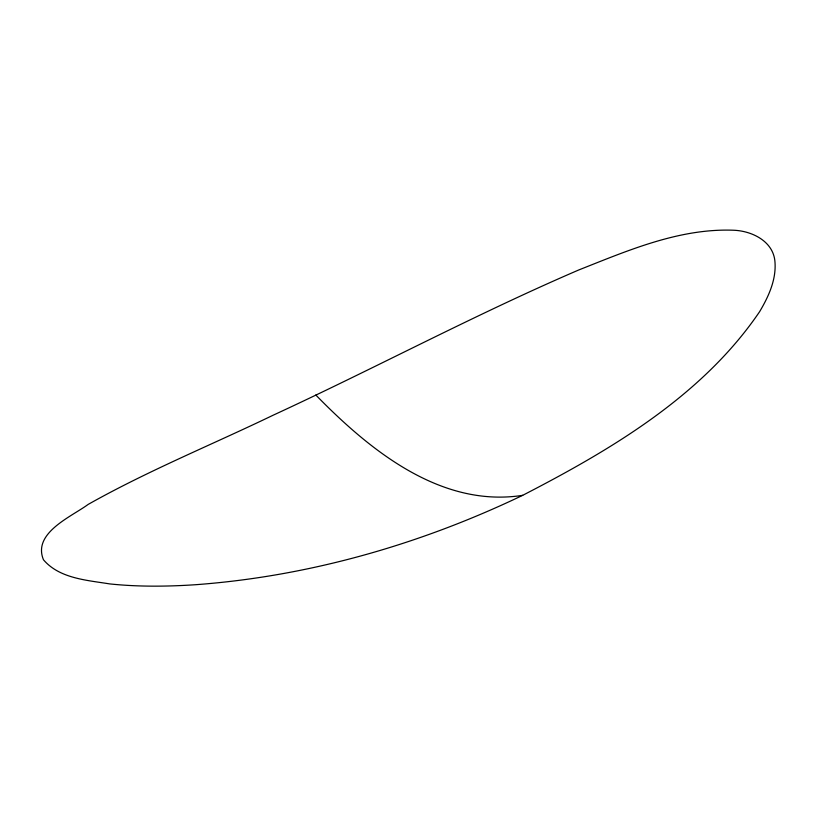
<?xml version="1.0" encoding="UTF-8"?>
<svg xmlns="http://www.w3.org/2000/svg" width="816" height="816" viewBox="0 0 816 816"><rect width="100%" height="100%" fill="white"/><g stroke="black" fill="none" stroke-linecap="round" stroke-linejoin="round"><path stroke-width="1.22" d="M522.689 495.332C611.296 449.606 702.515 395.78 759.645 311.63C768.478 296.728 776.312 279.888 774.986 262.14C773.67 241.424 752.087 230.887 733.564 230.234C679.483 228.184 628.238 250.39 578.932 269.892C475.177 314.486 375.554 367.945 273.054 415.252C211.405 444.944 147.778 470.812 88.097 504.451C71.176 516.885 32.344 532.94 43.462 559.766C59.466 578.575 86.955 580.207 109.711 583.909C138.179 586.898 166.903 586.612 195.442 584.725C308.927 576.371 420.23 544.405 522.689 495.332C440.63 508.093 369.393 449.932 315.823 395.026"/></g></svg>
